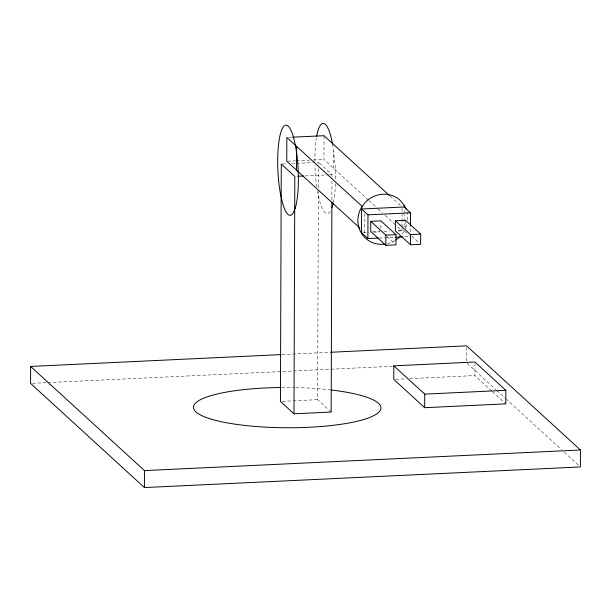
<?xml version="1.0" encoding="UTF-8"?>
<svg xmlns="http://www.w3.org/2000/svg" width="611" height="611" viewBox="0 0 611 611"><rect width="100%" height="100%" fill="white"/><g stroke="black" fill="none" stroke-linecap="round" stroke-linejoin="round"><path stroke-width="0.46" stroke-dasharray="3.06 2.29" d="M331.154 412.051L317.621 399.67L318.346 191.495M318.362 187.722L318.43 167.941M318.446 164.168L318.446 162.282L313.68 162.511M368.311 200.034L323.945 159.44L324.029 135.703M331.895 200.103L331.964 181.261M331.979 176.548L331.987 174.67L318.446 162.282M333.713 168.384L333.774 151.421M364.866 213.59L364.798 232.585L362.697 230.66M380.852 228.231L380.874 222.687M401.985 227.979L401.977 230.828L396.363 225.696M401.985 227.025L402.053 208.038M404.085 226.925L404.131 214.583M404.138 213.636L404.154 208.886M405.513 228.613L405.544 221.213M410.462 231.806L410.477 227.055M466.537 360.91L466.583 347.72M491.748 391.002L474.877 375.574L474.923 363.82M288.759 137.376L291.615 137.238M287.72 161.159L295.342 160.792M296.297 160.746L309.647 160.12M313.458 159.937L323.945 159.44M282.229 164L286.994 163.771M291.76 163.549L295.571 163.366M296.526 163.32L312.733 162.557M305.294 175.93L328.176 174.845M329.123 174.799L331.987 174.67M372.55 231.401L379.92 231.05M398.135 230.813L403.665 230.553M363.155 232.661L369.563 232.356M373.374 232.18L380.05 231.859M383.861 231.684L389.581 231.409M398.158 231.004L404.077 230.729M379.232 238.03L395.317 237.267M404.772 236.824L409.5 236.602M281.915 354.563L329.512 352.318M32.452 383.311L46.734 382.631M47.681 382.585L392.277 366.302M395.653 379.324L406.025 378.828M409.798 378.652L474.877 375.574M282.351 401.335L317.621 399.67M390.116 196.162L401.358 206.442M411.699 236.129L419.261 243.048M404.711 231.309L409.171 235.388M369.013 200.675L377.43 208.374M378.133 209.015L382.341 212.865M385.144 215.431L395.661 225.054M387.03 236.671L394.599 243.59M467.232 363.438L496.048 389.795M496.751 390.437L505.182 398.158M505.885 398.8L561.417 449.589M564.228 452.163L578.984 465.666M492.451 391.651L505.801 403.863M332.644 143.997L335.256 166.215L335.569 177.946A45.138 10.143 87.3 0 1 335.554 179.848M281.755 387.504A93.75 20.132 0.2 0 1 294.983 387.58M295.93 387.603A93.75 20.132 0.2 0 1 330.421 389.894M330.261 211.391A45.138 10.143 87.3 0 1 319.904 201.92L317.789 192.954A45.138 10.143 87.3 0 1 317.483 191.289M316.781 186.905A45.138 10.143 87.3 0 1 314.948 165.298M314.879 161.671A45.138 10.143 87.3 0 1 316.33 138.231M335.462 183.621A45.138 10.143 87.3 0 1 333.43 202.394M406.979 211.65A25.654 24.387 -47.5 0 1 407.736 219.968M406.934 224.619A25.654 24.387 -47.5 0 1 405.689 228.216M404.001 231.5A25.654 24.387 -47.5 0 1 401.549 234.914M395.248 240.383A25.654 24.387 -47.5 0 1 387.405 243.674"/><path stroke-width="0.92" d="M280.961 354.609L30.611 366.44L30.55 383.395L144.41 487.555L580.389 466.949L580.45 449.994L466.59 345.834L330.459 352.272M144.41 487.555L144.471 470.6L30.611 366.44M293.983 413.807L294.808 176.426L281.274 164.046L280.441 401.427L293.983 413.807L331.154 412.051L331.888 201.989M296.534 170.141L296.618 146.396M361.605 207.305L361.513 232.738L367.883 238.565L378.293 238.076M367.883 238.565L367.967 214.828L361.597 209L404.161 206.992L410.531 212.819L410.485 226.108M370.74 221.312L370.701 231.485L385.831 245.324L395.974 244.843L396.004 234.67L380.874 220.831L370.74 221.312L385.869 235.151L396.004 234.67M385.831 245.324L385.869 235.151M393.812 365.844L393.767 379.408L424.691 407.697L505.801 403.863L505.847 390.299L474.93 362.01L393.812 365.844L424.737 394.133L505.847 390.299M395.401 220.77L395.37 230.943L410.5 244.782L420.635 244.301L420.673 234.128L405.544 220.288L395.401 220.77L410.531 234.609L420.673 234.128M404.161 206.992L404.161 205.296M410.5 244.782L410.531 234.609M424.691 407.697L424.737 394.133M331.872 207.641L332.43 206.342A45.138 10.143 87.3 0 0 333.239 203.249M292.57 137.192L324.029 135.703L389.413 195.52M297.672 176.289L303.384 176.021M367.967 214.828L410.531 212.819M395.317 237.267L402.878 236.915M144.471 470.6L580.45 449.994M362.774 206.915L286.849 137.46L286.765 161.197L359.887 228.094M332.644 143.997L330.528 135.031A45.138 10.143 87.3 0 0 316.651 136.352M331.406 390.009A93.75 20.132 0.2 0 1 350.615 422.659A93.75 20.132 0.2 0 1 201.065 415.274A93.75 20.132 0.2 0 1 280.823 387.511M406.116 209.031A25.654 24.387 -47.5 0 0 404.505 205.731L400.556 200.729A25.654 24.387 -47.5 0 0 365.248 202.394L361.261 207.771A25.654 24.387 -47.5 0 0 361.651 233.601A25.654 24.387 -47.5 0 0 384.609 244.179M399.846 236.755A25.654 24.387 -47.5 0 1 395.943 239.932M295.25 208.099L293.081 213.147A45.138 10.143 87.3 0 1 282.733 203.677L280.609 194.71A45.138 10.143 87.3 0 1 279.922 135.886A45.138 10.143 87.3 0 1 293.349 136.788C297.114 150.764 298.252 165.276 298.389 179.703A45.138 10.143 87.3 0 1 295.25 208.099"/></g></svg>
